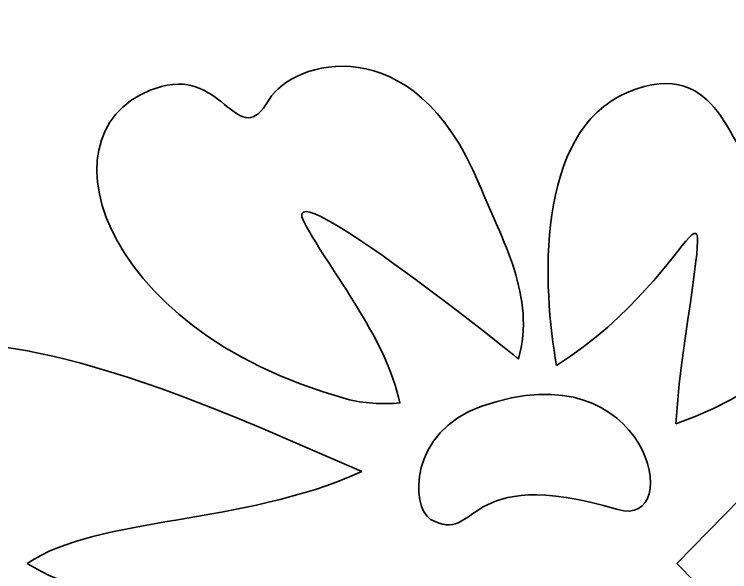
# Model space of a CAD drawing. Header units: centimetres. Extents: x -13.7 to 13.2, y -13.1 to 13.8.
# Drawn here: x -8.26 to -4.821, y 0.307 to 2.988 of the extents above; entities that cross this region are included whole.
import ezdxf

# ---------------------------------------------------------------- set-up
doc = ezdxf.new("R2010")
doc.units = ezdxf.units.CM
doc.header["$MEASUREMENT"] = 0
doc.layers.add('Layer 1', color=7, linetype='Continuous')

msp = doc.modelspace()

# ---------------------------------------------------------------- linework, layer by layer
at = {"layer": 'Layer 1', "color": 250, "lineweight": 35}
for points, knots in [([(-0.24145, 13.83027), (-7.6799, 13.82688), (-13.70893, 7.79605), (-13.70893, 0.35686), (-13.70893, 0.35686), (-13.70893, -7.08436), (-7.67661, -13.11673), (-0.23533, -13.11673), (-0.23533, -13.11673), (7.20381, -13.11673), (13.23483, -7.08765), (13.23812, 0.35079)], [0, 0, 0, 0, 0.25, 0.25, 0.25, 0.25, 0.5, 0.5, 0.5, 0.5, 1, 1, 1, 1]), ([(-6.66481, 1.13819), (-7.88151, 1.47485), (-8.16134, 2.47307), (-7.55237, 2.6406), (-7.55237, 2.6406), (-7.2495, 2.72389), (-7.18531, 2.31957), (-7.0351, 2.57771), (-7.0351, 2.57771), (-6.92533, 2.76629), (-6.34074, 2.93834), (-6.02568, 2.17159), (-6.02568, 2.17159), (-5.91482, 1.90176), (-5.75152, 1.6284), (-5.83735, 1.33035), (-5.83735, 1.33035), (-5.89741, 1.3823), (-7.05042, 2.30076), (-6.85642, 1.96615), (-6.85642, 1.96615), (-6.70367, 1.70268), (-6.4718, 1.42201), (-6.40687, 1.11909), (-6.40687, 1.11909), (-6.49519, 1.11172), (-6.57883, 1.11595), (-6.66481, 1.13819)], [0, 0, 0, 0, 0.125, 0.125, 0.125, 0.125, 0.25, 0.25, 0.25, 0.25, 0.375, 0.375, 0.375, 0.375, 0.5, 0.5, 0.5, 0.5, 0.625, 0.625, 0.625, 0.625, 0.75, 0.75, 0.75, 0.75, 1, 1, 1, 1]), ([(-6.66481, 1.13819), (-7.88151, 1.47485), (-8.16134, 2.47307), (-7.55237, 2.6406), (-7.55237, 2.6406), (-7.2495, 2.72389), (-7.18531, 2.31957), (-7.0351, 2.57771), (-7.0351, 2.57771), (-6.92533, 2.76629), (-6.34074, 2.93834), (-6.02568, 2.17159), (-6.02568, 2.17159), (-5.91482, 1.90176), (-5.75152, 1.6284), (-5.83735, 1.33035), (-5.83735, 1.33035), (-5.89741, 1.3823), (-7.05042, 2.30076), (-6.85642, 1.96615), (-6.85642, 1.96615), (-6.70367, 1.70268), (-6.4718, 1.42201), (-6.40687, 1.11909), (-6.40687, 1.11909), (-6.49519, 1.11172), (-6.57883, 1.11595), (-6.66481, 1.13819)], [0, 0, 0, 0, 0.125, 0.125, 0.125, 0.125, 0.25, 0.25, 0.25, 0.25, 0.375, 0.375, 0.375, 0.375, 0.5, 0.5, 0.5, 0.5, 0.625, 0.625, 0.625, 0.625, 0.75, 0.75, 0.75, 0.75, 1, 1, 1, 1]), ([(-5.0796, 1.01803), (-4.07173, 1.36653), (-3.74005, 2.51616), (-4.70936, 2.30205), (-4.70936, 2.30205), (-4.81933, 2.27777), (-4.8551, 2.80564), (-5.31366, 2.61229), (-5.31366, 2.61229), (-5.76048, 2.42391), (-5.72062, 1.6692), (-5.65365, 1.29821)], [0, 0, 0, 0, 0.25, 0.25, 0.25, 0.25, 0.5, 0.5, 0.5, 0.5, 1, 1, 1, 1]), ([(-5.0796, 1.01803), (-4.07173, 1.36653), (-3.74005, 2.51616), (-4.70936, 2.30205), (-4.70936, 2.30205), (-4.81933, 2.27777), (-4.8551, 2.80564), (-5.31366, 2.61229), (-5.31366, 2.61229), (-5.76048, 2.42391), (-5.72062, 1.6692), (-5.65365, 1.29821)], [0, 0, 0, 0, 0.25, 0.25, 0.25, 0.25, 0.5, 0.5, 0.5, 0.5, 1, 1, 1, 1]), ([(-8.19796, 0.34751), (-7.85091, 0.11713), (-7.17407, 0.16987), (-6.59052, -0.09338), (-6.59052, -0.09338), (-6.95474, -0.25315), (-8.83251, -1.2141), (-9.0711, -0.36754), (-9.0711, -0.36754), (-9.16608, -0.03039), (-9.26993, -0.41735), (-9.6443, -0.10965), (-9.6443, -0.10965), (-9.89761, 0.09857), (-10.04021, 0.91588), (-9.14011, 0.93125), (-9.14011, 0.93125), (-8.95959, 0.93434), (-9.29147, 1.94127), (-7.07794, 1.00022)], [0, 0, 0, 0, 0.1666667, 0.1666667, 0.1666667, 0.1666667, 0.3333333, 0.3333333, 0.3333333, 0.3333333, 0.5, 0.5, 0.5, 0.5, 0.6666667, 0.6666667, 0.6666667, 0.6666667, 1, 1, 1, 1]), ([(-8.19796, 0.34751), (-7.85091, 0.11713), (-7.17407, 0.16987), (-6.59052, -0.09338), (-6.59052, -0.09338), (-6.95474, -0.25315), (-8.83251, -1.2141), (-9.0711, -0.36754), (-9.0711, -0.36754), (-9.16608, -0.03039), (-9.26993, -0.41735), (-9.6443, -0.10965), (-9.6443, -0.10965), (-9.89761, 0.09857), (-10.04021, 0.91588), (-9.14011, 0.93125), (-9.14011, 0.93125), (-8.95959, 0.93434), (-9.29147, 1.94127), (-7.07794, 1.00022)], [0, 0, 0, 0, 0.1666667, 0.1666667, 0.1666667, 0.1666667, 0.3333333, 0.3333333, 0.3333333, 0.3333333, 0.5, 0.5, 0.5, 0.5, 0.6666667, 0.6666667, 0.6666667, 0.6666667, 1, 1, 1, 1]), ([(-6.25914, 0.55877), (-6.02299, 0.42786), (-6.12012, 0.83383), (-5.35983, 0.60629), (-5.35983, 0.60629), (-5.0293, 0.50737), (-5.20599, 1.39001), (-6.01359, 1.10296), (-6.01359, 1.10296), (-6.36199, 0.97912), (-6.35736, 0.62137), (-6.25914, 0.55877)], [0, 0, 0, 0, 0.25, 0.25, 0.25, 0.25, 0.5, 0.5, 0.5, 0.5, 1, 1, 1, 1]), ([(-6.25914, 0.55877), (-6.02299, 0.42786), (-6.12012, 0.83383), (-5.35983, 0.60629), (-5.35983, 0.60629), (-5.0293, 0.50737), (-5.20599, 1.39001), (-6.01359, 1.10296), (-6.01359, 1.10296), (-6.36199, 0.97912), (-6.35736, 0.62137), (-6.25914, 0.55877)], [0, 0, 0, 0, 0.25, 0.25, 0.25, 0.25, 0.5, 0.5, 0.5, 0.5, 1, 1, 1, 1]), ([(-3.80279, 0.34751), (-3.80279, 0.34751), (-4.46874, -0.27245), (-4.46874, -0.27245), (-4.46874, -0.27245), (-4.46874, -0.27245), (-5.07503, 0.34751), (-5.07503, 0.34751), (-5.07503, 0.34751), (-5.07503, 0.34751), (-4.46874, 0.96753), (-4.46874, 0.96753), (-4.46874, 0.96753), (-4.46874, 0.96753), (-3.80279, 0.34751), (-3.80279, 0.34751)], [0, 0, 0, 0, 0.2, 0.2, 0.2, 0.2, 0.4, 0.4, 0.4, 0.4, 0.6, 0.6, 0.6, 0.6, 1, 1, 1, 1]), ([(-3.80279, 0.34751), (-3.80279, 0.34751), (-4.46874, -0.27245), (-4.46874, -0.27245), (-4.46874, -0.27245), (-4.46874, -0.27245), (-5.07503, 0.34751), (-5.07503, 0.34751), (-5.07503, 0.34751), (-5.07503, 0.34751), (-4.46874, 0.96753), (-4.46874, 0.96753), (-4.46874, 0.96753), (-4.46874, 0.96753), (-3.80279, 0.34751), (-3.80279, 0.34751)], [0, 0, 0, 0, 0.2, 0.2, 0.2, 0.2, 0.4, 0.4, 0.4, 0.4, 0.6, 0.6, 0.6, 0.6, 1, 1, 1, 1])]:
    msp.add_open_spline(points, degree=3, knots=knots, dxfattribs=at)
for points in [[(-5.65365, 1.29821), (-4.91018, 1.77528), (-4.89401, 2.49501), (-5.06468, 1.21014)], [(-5.65365, 1.29821), (-4.91018, 1.77528), (-4.89401, 2.49501), (-5.06468, 1.21014)], [(-5.06468, 1.21014), (-5.06468, 1.21014), (-5.0796, 1.01803), (-5.0796, 1.01803)], [(-5.06468, 1.21014), (-5.06468, 1.21014), (-5.0796, 1.01803), (-5.0796, 1.01803)], [(-7.07794, 1.00022), (-7.07794, 1.00022), (-6.59052, 0.7884), (-6.59052, 0.7884)], [(-7.07794, 1.00022), (-7.07794, 1.00022), (-6.59052, 0.7884), (-6.59052, 0.7884)], [(-6.59052, 0.7884), (-7.17387, 0.52539), (-7.85136, 0.57773), (-8.19796, 0.34751)], [(-6.59052, 0.7884), (-7.17387, 0.52539), (-7.85136, 0.57773), (-8.19796, 0.34751)]]:
    msp.add_open_spline(points, degree=3, dxfattribs=at)

doc.saveas('drawing.dxf')
